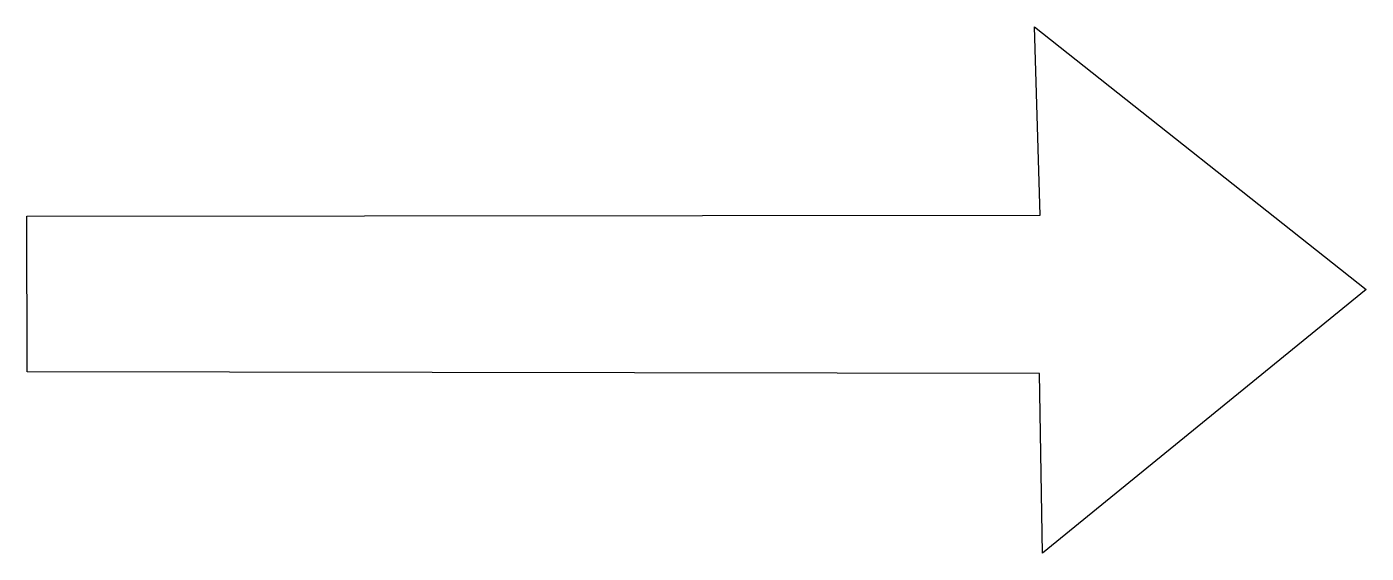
# Model space of a CAD drawing. Extents: x 152 to 427, y 506 to 614.
import ezdxf

# ---------------------------------------------------------------- set-up
doc = ezdxf.new("R2010")
doc.units = 0
doc.layers.add('Layer_1', color=7, linetype='CONTINUOUS')

msp = doc.modelspace()

# ---------------------------------------------------------------- linework, layer by layer
at = {"layer": 'Layer_1', "color": 7}
msp.add_lwpolyline([(152.047584, 574.85714), (360, 575.053228), (358.857144, 613.714284), (426.897752, 559.734588), (360.461496, 505.616252), (359.861344, 542.522404), (152.116904, 542.85714), (152.047584, 574.85714)], close=True, dxfattribs=at)

doc.saveas('drawing.dxf')
